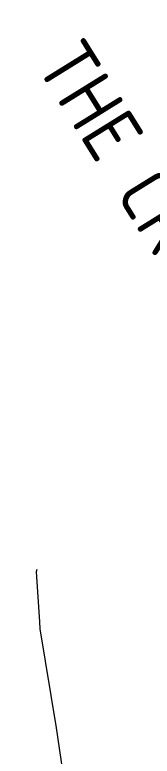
# Model space of a CAD drawing. Header units: metres. Extents: x 507606 to 508087, y 6966978 to 6967359.
# Drawn here: x 507773 to 507782.8, y 6967306.2 to 6967359 of the extents above; entities that cross this region are included whole.
import ezdxf

# ---------------------------------------------------------------- set-up
doc = ezdxf.new("R2010")
doc.units = ezdxf.units.M
doc.layers.add('C_TEXT_5.0', color=4, linetype='Continuous')
doc.layers.add('S_RM_UG_PIPES', color=35, linetype='EXIST_RISINGMAIN', lineweight=0)
doc.styles.add('ISOCP', font='isocp.shx')
doc.styles.get("Standard").update_dxf_attribs({"font": 'ARIALN.TTF'})
doc.linetypes.add('EXIST_RISINGMAIN', pattern='A,5,-2.5,5,-2,["RM",Standard,S=2.5,R=0,X=0,Y=-1.25],-5,5,-2.5,5,-2.5', length=34.5)

# ---------------------------------------------------------------- blocks, each defined once
blk = doc.blocks.new('XE_SURVEY')
at = {"layer": 'S_RM_UG_PIPES'}
blk.add_lwpolyline([(507774.595, 6967319.52), (507774.563, 6967319.357), (507774.793, 6967315.794), (507774.826, 6967315.296), (507775.967, 6967308.252), (507776.767, 6967302.947), (507777.147, 6967300.477), (507777.236, 6967299.984), (507777.68, 6967297.524), (507777.956, 6967295.998), (507778.175, 6967295.075), (507778.407, 6967294.095), (507778.985, 6967292.147), (507780.401, 6967287.917), (507781.986, 6967283.175), (507782.134, 6967282.697), (507782.619, 6967280.757), (507784.211, 6967274.404)], dxfattribs=at)

msp = doc.modelspace()

# ---------------------------------------------------------------- texts
at = {"layer": 'C_TEXT_5.0', "insert": (507777.821, 6967357.594), "char_height": 4, "width": 34.24, "attachment_point": 1, "rotation": 301.8782, "style": 'ISOCP', "bg_fill": 3, "box_fill_scale": 1.25, "bg_fill_color": 256, "bg_fill_transparency": 0}
msp.add_mtext('THE CRESCENT', dxfattribs=at)

# ---------------------------------------------------------------- next in the draw order: block references
msp.add_blockref('XE_SURVEY', (0, 0))

doc.saveas('drawing.dxf')
